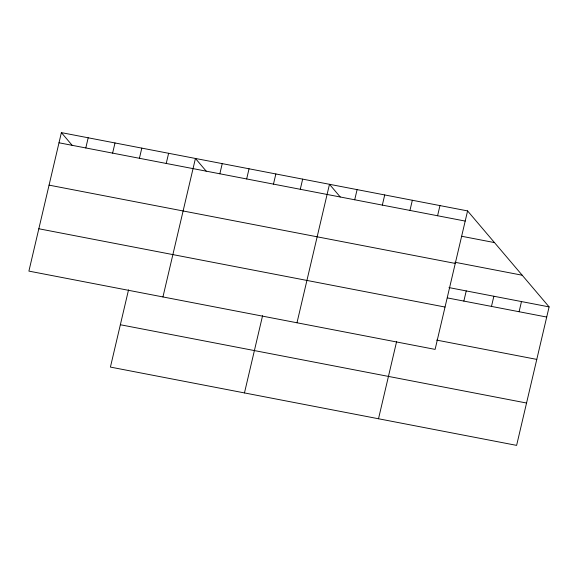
<?xml version="1.0" encoding="UTF-8"?>
<svg xmlns="http://www.w3.org/2000/svg" width="578" height="578" viewBox="0 0 578 578"><rect width="100%" height="100%" fill="white"/><g stroke="black" fill="none" stroke-linecap="round" stroke-linejoin="round"><path stroke-width="0.87" d="M61.384 132.622L28.9 271.111L435.104 349.394L467.58 210.912L61.384 132.622L72.142 145.295M85.804 147.954L88.188 137.795M112.616 153.119L115 142.961M139.428 158.285L141.805 148.127M128.54 289.838L110.42 367.088L516.616 445.378L549.1 306.889L467.58 210.912M166.233 163.451L168.617 153.293M162.945 296.94L195.429 158.459L206.187 171.131M219.85 173.79L222.234 163.625M246.661 178.956L249.046 168.798M273.473 184.122L275.858 173.964M244.465 392.924L262.585 315.675M300.278 189.288L302.662 179.129M296.991 322.777L329.474 184.295L340.232 196.961M354.711 199.778L357.096 189.62M382.333 205.103L384.717 194.945M409.954 210.428L412.338 200.263M378.511 418.754L396.631 341.504M437.575 215.753L439.959 205.587M463.852 301.08L466.236 290.922M491.473 306.405L493.858 296.247M519.095 311.73L521.479 301.572M58.999 142.788L465.196 221.071M461.685 236.265L494.486 242.587M454.872 262.246L522.201 275.222M49.065 185.133L455.269 263.424M448.969 287.591L549.1 306.889M447.451 297.923L546.716 317.055M38.834 228.765L445.031 307.048M436.657 340.102L536.781 359.4M120.347 324.742L526.551 403.025"/></g></svg>
